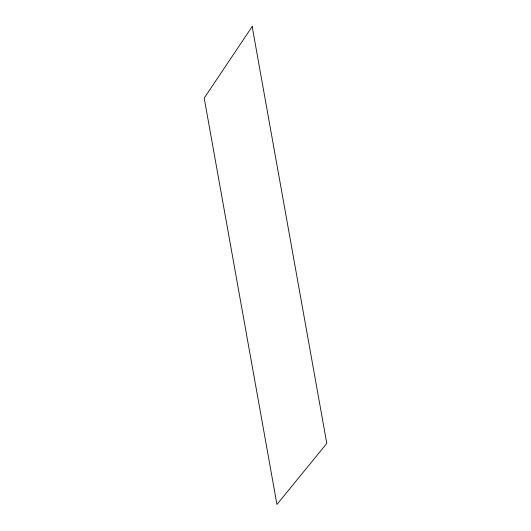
<?xml version="1.0" encoding="UTF-8"?>
<svg xmlns="http://www.w3.org/2000/svg" width="531" height="531" viewBox="0 0 531 531"><rect width="100%" height="100%" fill="white"/><g stroke="black" fill="none" stroke-linecap="round" stroke-linejoin="round"><path stroke-width="0.8" d="M252.172 26.55L204.209 98.102L276.95 504.45L326.791 443.412L252.172 26.55"/></g></svg>
